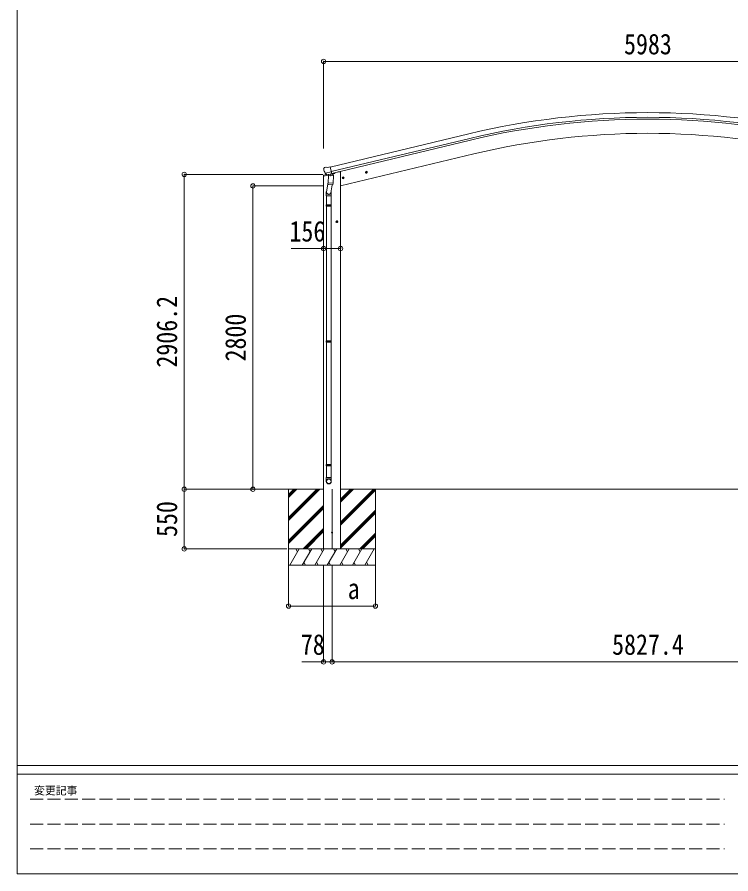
# Model space of a CAD drawing. Units: millimetres at full size, sheet at 1:40. Extents: x -11181 to 11305, y -7804 to 7716.
# Drawn here: x -11181 to -4596, y -7804 to 104 of the extents above; entities that cross this region are included whole.
import ezdxf
from ezdxf.enums import TextEntityAlignment as Align

# ---------------------------------------------------------------- set-up
doc = ezdxf.new("R2010")
doc.units = ezdxf.units.MM
doc.header["$LTSCALE"] = 40
doc.header["$PDMODE"] = 32
doc.header["$PDSIZE"] = 40
doc.linetypes.add('DASHED3', pattern=[4, 3, -1])
for name, color, linetype, lineweight in [('0-0_0', 7, 'Continuous', 9), ('0-1_本体', 4, 'Continuous', 9), ('0-2_部品', 7, 'Continuous', 9), ('0-8_PARTS2', 7, 'Continuous', 9), ('0-A_寸法', 6, 'Continuous', 9), ('F-0_240', 7, 'Continuous', 9)]:
    doc.layers.add(name, color=color, linetype=linetype, lineweight=lineweight)
doc.styles.add('ＭＳ ゴシック', font='')
doc.styles.get('ＭＳ ゴシック').set_extended_font_data('MS Gothic')

msp = doc.modelspace()

# ---------------------------------------------------------------- linework, layer by layer
at = {"layer": '0-0_0'}
for p, q in [((-8353.31, -4254.06), (-8854.98, -4254.07)), ((-8675.76, -4302.67), (-8627.16, -4254.06)), ((-8675.76, -4254.07), (-8675.76, -4954.07)), ((-8675.76, -4514.8), (-8415.03, -4254.07)), ((-8675.76, -4528.94), (-8400.89, -4254.07)), ((-8675.76, -4543.08), (-8386.75, -4254.07)), ((-8675.76, -4330.95), (-8598.88, -4254.07)), ((-8675.76, -4316.81), (-8613.02, -4254.07)), ((-8197.31, -4556.85), (-7894.53, -4254.07)), ((-8197.31, -4570.99), (-7880.39, -4254.07)), ((-8197.31, -4373), (-8078.38, -4254.07)), ((-8197.31, -4358.86), (-8092.52, -4254.07)), ((-8197.31, -4344.72), (-8106.66, -4254.07)), ((-8197.31, -4585.13), (-7875.76, -4263.58)), ((-8196.81, -4254.07), (-2526.66, -4254.07)), ((-7875.76, -4254.07), (-7875.76, -4954.07)), ((-8675.76, -4726.93), (-8353.31, -4404.48)), ((-8675.76, -4741.07), (-8353.31, -4418.62)), ((-8675.76, -4755.21), (-8353.31, -4432.76)), ((-8197.31, -4768.98), (-7875.76, -4447.43)), ((-8197.31, -4783.12), (-7875.76, -4461.57)), ((-8197.31, -4797.26), (-7875.76, -4475.71)), ((-8540.77, -4804.07), (-8353.31, -4616.61)), ((-8526.63, -4804.07), (-8353.31, -4630.75)), ((-8512.48, -4804.07), (-8353.31, -4644.9)), ((-8020.27, -4804.07), (-7875.76, -4659.56)), ((-8006.13, -4804.07), (-7875.76, -4673.7)), ((-7991.98, -4804.07), (-7875.76, -4687.85)), ((-7875.76, -4804.07), (-8675.76, -4804.07)), ((-8665.47, -4954.07), (-8578.87, -4804.07)), ((-8593.87, -4830.05), (-8608.87, -4804.07)), ((-8550, -4954.07), (-8463.4, -4804.07)), ((-8478.4, -4830.05), (-8493.4, -4804.07)), ((-8434.53, -4954.07), (-8347.93, -4804.07)), ((-8362.93, -4830.05), (-8377.93, -4804.07)), ((-8208.76, -4804.07), (-8342.76, -4804.07)), ((-8319.06, -4954.07), (-8232.46, -4804.07)), ((-8247.46, -4830.05), (-8262.46, -4804.07)), ((-8203.59, -4954.07), (-8116.99, -4804.07)), ((-8131.99, -4830.05), (-8146.99, -4804.07)), ((-8088.12, -4954.07), (-8001.52, -4804.07)), ((-8031.52, -4804.07), (-8016.52, -4830.05)), ((-7972.65, -4954.07), (-7886.05, -4804.07)), ((-8675.76, -4954.07), (-7875.76, -4954.07)), ((-8535, -4928.09), (-8520, -4954.07)), ((-8419.53, -4928.09), (-8404.53, -4954.07)), ((-8304.06, -4928.09), (-8289.06, -4954.07)), ((-8188.59, -4928.09), (-8173.59, -4954.07)), ((-8073.12, -4928.09), (-8058.12, -4954.07)), ((-7957.65, -4928.09), (-7942.65, -4954.07))]:
    msp.add_line(p, q, dxfattribs=at)
at = {"layer": '0-1_本体'}
for p, q in [((-8292.36, -1280.34), (-7013.26, -973.26)), ((-7003.18, -1015.24), (-8282.28, -1322.32)), ((-8278.35, -1338.69), (-6999.25, -1031.6)), ((-8197.8, -1454.07), (-6968.67, -1158.98)), ((-8197.8, -1454.07), (-6968.67, -1158.98)), ((-8217.8, -1324.69), (-8251.3, -1332.73)), ((-8197.8, -1324.69), (-8217.8, -1324.69)), ((-8197.8, -4804.07), (-8197.8, -1324.69)), ((-8353.3, -4804.07), (-8353.3, -1363.89)), ((-8324.73, -1347.56), (-8324.73, -1348.06))]:
    msp.add_line(p, q, dxfattribs=at)
for radius in [7073, 7029.83, 7013, 6882, 6882]:
    msp.add_arc((-5362.1, -7850.83), radius, 76.5, 103.5, dxfattribs=at)
at = {"layer": '0-2_部品'}
for p, q in [((-8353.02, -1296.25), (-8352.74, -1297.4)), ((-8348.8, -1287.68), (-8352.65, -1293.97)), ((-8345.7, -1285.43), (-8332.52, -1282.26)), ((-8338.96, -1336.56), (-8281.46, -1322.75)), ((-8322.11, -1351.47), (-8338.49, -1336.98)), ((-8317.96, -1284.94), (-8331.22, -1282.24)), ((-8317.96, -1284.94), (-8292.03, -1278.71)), ((-8317.04, -1351.55), (-8280.33, -1342.74)), ((-8280.33, -1342.74), (-8278.8, -1342.37)), ((-8277.25, -1340.27), (-8276.3, -1340.33)), ((-8276.3, -1340.33), (-8262.99, -1355.65)), ((-8272.62, -1344.58), (-8254.41, -1340.21)), ((-8250.58, -1332.19), (-8250.58, -1335.35)), ((-7948.89, -1325.58), (-7968.34, -1330.25)), ((-7965.92, -1329.67), (-7963.78, -1322.47)), ((-7960.75, -1335.11), (-7965.92, -1329.67)), ((-7963.78, -1322.47), (-7956.49, -1320.72)), ((-7956.28, -1337.64), (-7960.95, -1318.19)), ((-7956.49, -1320.72), (-7951.32, -1326.16)), ((-8355.14, -1364.39), (-8312.32, -1354.11)), ((-8355.14, -1357.5), (-8355.14, -1364.39)), ((-8325.9, -1348.12), (-8352.84, -1354.58)), ((-8311.89, -1420.62), (-8326.43, -1508.49)), ((-8319.4, -1352.04), (-8311.88, -1350.23)), ((-8318.57, -1351.92), (-8317.04, -1351.55)), ((-8315.2, -1351.78), (-8315.25, -1352.52)), ((-8314.49, -1353.56), (-8288.68, -1360)), ((-8307.58, -1358.91), (-8312.25, -1425.74)), ((-8261.89, -1362.1), (-8307.58, -1358.91)), ((-8305.8, -1355.73), (-8306.03, -1359.02)), ((-8286.28, -1344.56), (-8287.3, -1359.17)), ((-8266.56, -1428.94), (-8261.89, -1362.1)), ((-8262.99, -1355.65), (-8263.43, -1361.99)), ((-8162.82, -1376.94), (-8182.26, -1381.61)), ((-8179.84, -1381.03), (-8177.71, -1373.83)), ((-8174.67, -1386.47), (-8179.84, -1381.03)), ((-8177.71, -1373.83), (-8170.41, -1372.08)), ((-8170.2, -1389), (-8174.87, -1369.55)), ((-8170.41, -1372.08), (-8165.24, -1377.52)), ((-8313.11, -1438.21), (-8312.24, -1425.75)), ((-8312.71, -1439.57), (-8312.72, -1439.57)), ((-8266.56, -1428.94), (-8312.25, -1425.74)), ((-8311.27, -1440.35), (-8269.57, -1443.26)), ((-8273.1, -1443.02), (-8285.73, -1517.81)), ((-8266.57, -1428.94), (-8267.46, -1441.63)), ((-8328.58, -1545.65), (-8328.58, -1511.3)), ((-8282.58, -1545.65), (-8328.58, -1545.65)), ((-8326.58, -1545.65), (-8326.58, -1628.31)), ((-8284.58, -1545.65), (-8284.58, -1628.31)), ((-8282.58, -1511), (-8282.58, -1545.65)), ((-8328.58, -1630.31), (-8327.58, -1628.31)), ((-8282.58, -1630.31), (-8328.58, -1630.31)), ((-8282.58, -1638.31), (-8328.58, -1638.31)), ((-8283.58, -1628.31), (-8327.58, -1628.31)), ((-8283.58, -1640.31), (-8327.58, -1640.31)), ((-8326.58, -1640.31), (-8326.58, -2884.5)), ((-8284.58, -1640.31), (-8284.58, -2884.5)), ((-8282.58, -1630.31), (-8283.58, -1628.31)), ((-8282.58, -1638.31), (-8283.58, -1640.31)), ((-8282.58, -1630.31), (-8282.58, -1638.31)), ((-8221.07, -1784.19), (-8241.07, -1784.19)), ((-8238.58, -1784.19), (-8234.83, -1777.69)), ((-8234.83, -1790.69), (-8238.58, -1784.19)), ((-8234.83, -1777.69), (-8227.32, -1777.69)), ((-8231.07, -1794.19), (-8231.07, -1774.19)), ((-8227.32, -1777.69), (-8223.57, -1784.19)), ((-8328.58, -2886.5), (-8327.58, -2884.5)), ((-8282.58, -2886.5), (-8328.58, -2886.5)), ((-8282.58, -2894.5), (-8328.58, -2894.5)), ((-8283.58, -2884.5), (-8327.58, -2884.5)), ((-8283.58, -2896.5), (-8327.58, -2896.5)), ((-8326.58, -2896.5), (-8326.58, -4024.68)), ((-8284.58, -2896.5), (-8284.58, -4024.68)), ((-8282.58, -2886.5), (-8283.58, -2884.5)), ((-8282.58, -2894.5), (-8283.58, -2896.5)), ((-8282.58, -2886.5), (-8282.58, -2894.5)), ((-8328.58, -4026.68), (-8327.58, -4024.68)), ((-8282.58, -4026.68), (-8328.58, -4026.68)), ((-8283.58, -4024.68), (-8327.58, -4024.68)), ((-8282.58, -4026.68), (-8283.58, -4024.68)), ((-8282.58, -4026.68), (-8282.58, -4034.68)), ((-8282.58, -4034.68), (-8328.58, -4034.68)), ((-8283.58, -4036.68), (-8327.58, -4036.68)), ((-8326.58, -4036.68), (-8326.58, -4146.69)), ((-8284.58, -4036.68), (-8284.58, -4146.69)), ((-8282.58, -4034.68), (-8283.58, -4036.68)), ((-8328.58, -4180.83), (-8328.58, -4146.69)), ((-8282.58, -4146.69), (-8328.58, -4146.69)), ((-8282.58, -4180.83), (-8282.58, -4146.69))]:
    msp.add_line(p, q, dxfattribs=at)
for points in [[(-8339.23, -1335.98), (-8338.65, -1336.83), (-8338.49, -1336.98)], [(-8286.6, -1344.16), (-8286.84, -1344.31), (-8311.6, -1350.26), (-8311.88, -1350.23)], [(-8286.6, -1344.16), (-8276.88, -1341.83), (-8292.03, -1278.71)], [(-7951.32, -1326.16), (-7953.45, -1333.36), (-7960.75, -1335.11)], [(-8165.24, -1377.52), (-8167.37, -1384.72), (-8174.67, -1386.47)], [(-8328.58, -1630.31), (-8328.58, -1638.31), (-8327.58, -1640.31)], [(-8223.57, -1784.19), (-8227.32, -1790.69), (-8234.83, -1790.69)], [(-8328.58, -2886.5), (-8328.58, -2894.5), (-8327.58, -2896.5)], [(-8328.58, -4026.68), (-8328.58, -4034.68), (-8327.58, -4036.68)]]:
    msp.add_lwpolyline(points, dxfattribs=at)
for centre, radius in [((-7958.62, -1327.92), 8.5), ((-7958.62, -1327.92), 7.7), ((-7958.62, -1327.92), 6.5), ((-8172.54, -1379.27), 8.5), ((-8172.54, -1379.27), 7.7), ((-8172.54, -1379.27), 6.5), ((-8231.07, -1784.19), 8.5), ((-8231.07, -1784.19), 7.7), ((-8231.07, -1784.19), 6.5)]:
    msp.add_circle(centre, radius, dxfattribs=at)
at = {"layer": '0-2_部品', "color": 4}
msp.add_circle((-8275.55, -4654.07), 4.5, dxfattribs=at)
at = {"layer": '0-2_部品'}
for centre, radius, start, end in [((-8155.94, -1250.15), 202.4, 193.5, 205.09125), ((-8344.53, -1290.29), 5, 103.5, 148.5), ((-8331.82, -1285.18), 3, 78.5, 103.5), ((-8285.68, -1344.65), 0.604, 100.59842, 172.20595), ((-8278.92, -1341.89), 0.5, 283.5, 318.76246), ((-8255.58, -1335.35), 5, 283.5, 0), ((-8352.14, -1357.5), 3, 103.5, 180), ((-8318.68, -1351.43), 0.5, 248.23754, 283.5), ((-8315.7, -1351.74), 0.5, 356, 103.5), ((-8314.25, -1352.59), 1, 176, 256), ((-8288.33, -1359.03), 1.03, 250.03897, 351.96569), ((-8311.17, -1438.38), 1.95, 175.04017, 217.47766), ((-8311.13, -1438.35), 2, 217.40962, 266), ((-8269.43, -1441.27), 2, 266, 349.46843), ((-8298.58, -1511.3), 30, 177.45142, 180)]:
    msp.add_arc(centre, radius, start, end, dxfattribs=at)
for centre, major_axis, ratio, start_param, end_param in [((-8350.1, -1295.54), (-1.57, -2.57), 0.99628, 4.712389, 5.4996506), ((-8320.12, -1349.21), (-0.73, -2.92), 0.997631, 5.8041905, 6.6006116), ((-8320.07, -1348.99), (2.63, 3.16), 0.650902, 4.0958226, 4.1686332), ((-8320.1, -1349.11), (-0.73, -2.92), 0.997631, 0.3902369, 0.4789948), ((-8305.58, -1511), (23, 0), 0.996195, 2.5560258, 6.5663028), ((-8305.58, -1511), (21, 0), 0.996195, 2.9349147, 5.9512394), ((-8305.58, -4179.08), (-23, 0), 0.996195, 3.1415927, 6.2831853), ((-8305.58, -4180.83), (-23, 0), 0.996195, 3.1415927, 6.2831853), ((-8305.58, -4180.83), (0, -23.43), 0.981806, 4.712389, 7.8539816)]:
    msp.add_ellipse(centre, major_axis=major_axis, ratio=ratio, start_param=start_param, end_param=end_param, dxfattribs=at)
msp.add_ellipse((-8305.58, -4180.83), major_axis=(21, 0), ratio=0.996195, dxfattribs=at)
at = {"layer": '0-8_PARTS2', "color": 6}
msp.add_line((-8353.31, -305.07), (-2370.29, -305.07), dxfattribs=at)
at = {"layer": '0-8_PARTS2', "color": 2}
msp.add_line((-8275.55, -4251.57), (-8275.55, -4806.57), dxfattribs=at)
at = {"layer": '0-A_寸法'}
for p, q in [((-8353.31, -305.07), (-8353.31, -1107.4)), ((-9639.59, -1347.87), (-8360.76, -1347.87)), ((-9639.59, -4254.07), (-9639.59, -1347.87)), ((-9005.88, -1454.09), (-8360.76, -1454.09)), ((-9005.88, -4254.07), (-9005.88, -1454.09)), ((-8353.31, -2032.82), (-8653.31, -2032.82)), ((-8197.31, -2032.82), (-8353.31, -2032.82)), ((-9639.59, -4254.07), (-8690.57, -4254.07)), ((-9639.59, -4254.07), (-8693.32, -4254.07)), ((-9639.59, -4254.07), (-9639.59, -4804.07)), ((-9005.88, -4254.07), (-8693.32, -4254.07)), ((-9639.59, -4804.07), (-8691.6, -4804.07)), ((-8675.76, -5331.97), (-8675.76, -4957.56)), ((-8353.55, -5846.96), (-8353.55, -4957.56)), ((-8275.55, -5846.96), (-8275.55, -4957.56)), ((-8353.55, -5846.96), (-8553.55, -5846.96)), ((-8353.55, -5846.96), (-8275.55, -5846.96)), ((-8275.55, -5846.96), (-2448.16, -5846.96))]:
    msp.add_line(p, q, dxfattribs=at)
msp.add_lwpolyline([(-8675.76, -5331.97), (-7875.76, -5331.97), (-7875.76, -4957.56)], dxfattribs=at)
for p in [(-8353.31, -305.07), (-9639.59, -1347.87), (-9005.88, -1454.09), (-8353.31, -2032.82), (-8197.31, -2032.82), (-9639.59, -4254.07), (-9005.88, -4254.07), (-9639.59, -4804.07), (-8675.76, -5331.97), (-7875.76, -5331.97), (-8353.55, -5846.96), (-8275.55, -5846.96)]:
    msp.add_point(p, dxfattribs=at)
at = {"layer": 'F-0_240', "color": 5}
for p, q in [((-11180.61, 7716.46), (-11180.61, -7803.54)), ((-11180.61, -6803.54), (10739.39, -6803.54)), ((-11180.61, -6883.54), (7183.72, -6883.54)), ((-11180.61, -7803.54), (10739.39, -7803.54))]:
    msp.add_line(p, q, dxfattribs=at)
at = {"layer": 'F-0_240', "color": 4, "linetype": 'DASHED3'}
for p, q in [((-11060.61, -7113.54), (-4656.28, -7113.54)), ((-11060.61, -7343.54), (-4656.28, -7343.54)), ((-11060.61, -7573.54), (-4656.28, -7573.54))]:
    msp.add_line(p, q, dxfattribs=at)

# ---------------------------------------------------------------- texts
at = {"layer": '0-A_寸法', "color": 7, "style": 'ＭＳ ゴシック', "width": 0.85}
for s, p in [('5983', (-5581.8, -297.07)), ('156', (-8668.31, -2024.82)), ('a', (-8130.76, -5323.97)), ('78', (-8563.55, -5838.96)), ('5827.4', (-5691.85, -5838.96))]:
    msp.add_text(s, height=190.6, dxfattribs=at).set_placement(p, align=Align.BOTTOM_LEFT)
for s, p in [('2906.2', (-9647.59, -3130.97)), ('2800', (-9013.88, -3074.08)), ('550', (-9647.59, -4694.07))]:
    msp.add_text(s, height=190.6, rotation=90, dxfattribs=at).set_placement(p, align=Align.BOTTOM_LEFT)
at = {"layer": 'F-0_240', "style": 'ＭＳ ゴシック'}
msp.add_text('変更記事', height=73.31, dxfattribs=at).set_placement((-11024.31, -7093.54), align=Align.BOTTOM_LEFT)

doc.saveas('drawing.dxf')
